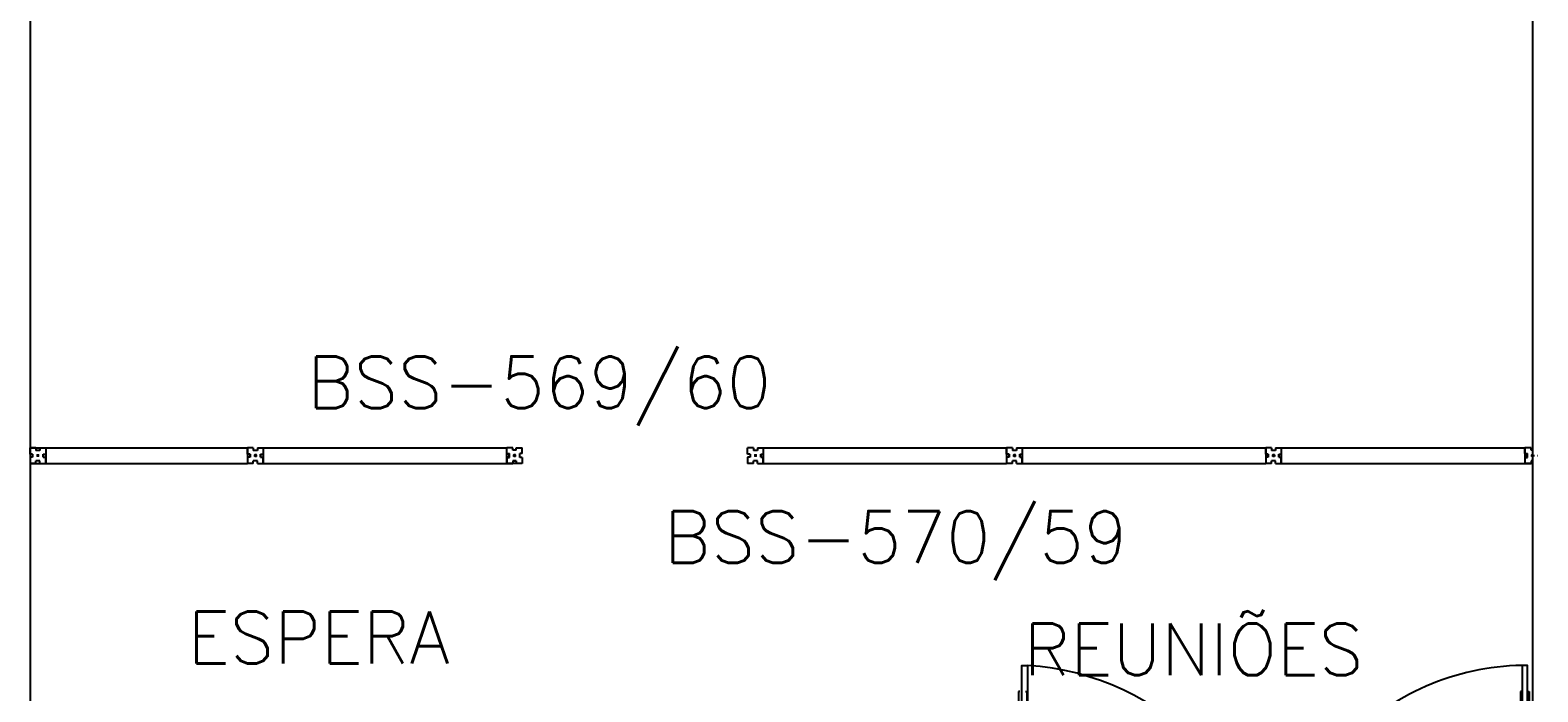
# Model space of a CAD drawing. Extents: x 0 to 244, y -71 to 76.
# Drawn here: x 99.19 to 105.01, y 4.94 to 7.49 of the extents above; entities that cross this region are included whole.
import ezdxf

# ---------------------------------------------------------------- set-up
doc = ezdxf.new("R2010")
doc.units = 0
doc.header["$LTSCALE"] = 0.01
doc.header["$MEASUREMENT"] = 0
doc.layers.get('0').update_dxf_attribs({"linetype": 'CONTINUOUS'})
for name, color, linetype in [('ALV', 2, 'CONTINUOUS'), ('AR-ESQ-EXI', 7, 'CONTINUOUS'), ('DIV', 2, 'CONTINUOUS'), ('ESQ', 1, 'CONTINUOUS'), ('TEXTO', 2, 'CONTINUOUS'), ('TEXTO-ENDEREÇO', 2, 'CONTINUOUS')]:
    doc.layers.add(name, color=color, linetype=linetype)
doc.layers.get('0').freeze()
doc.styles.add('UNB-100', font='simplex.shx', dxfattribs={"height": 0.2})
doc.styles.add('UNB-100-1', font='simplex.shx', dxfattribs={"height": 0.2})

# ---------------------------------------------------------------- blocks, each defined once
blk = doc.blocks.new('DIVMT-SSN')
for p, q in [((-0.03, 0.008), (-0.03, 0.03)), ((-0.006, 0.03), (-0.03, 0.03)), ((-0.03, 0.008), (-0.02, 0.008)), ((-0.02, -0.008), (-0.02, 0.008)), ((-0.006, 0.0205), (-0.006, 0.03)), ((0.006, 0.0205), (-0.006, 0.0205)), ((-0.0051, 0), (0.0051, 0)), ((0.0051, 0), (-0.0051, 0)), ((0, 0.0051), (0, -0.0051)), ((0, -0.0051), (0, 0.0051)), ((0.006, 0.03), (0.03, 0.03)), ((0.006, 0.0205), (0.006, 0.03)), ((0.03, 0.008), (0.02, 0.008)), ((0.02, -0.008), (0.02, 0.008)), ((0.03, 0.008), (0.03, 0.03)), ((-0.03, -0.008), (-0.03, -0.03)), ((-0.03, -0.008), (-0.02, -0.008)), ((-0.03, -0.03), (-0.03, -0.97)), ((-0.03, -0.03), (-0.009, -0.03)), ((0.03, -0.03), (-0.03, -0.03)), ((-0.03, -0.03), (-0.006, -0.03)), ((-0.009, -0.03), (-0.027, -0.03)), ((-0.006, -0.0205), (-0.006, -0.03)), ((-0.006, -0.0205), (0.006, -0.0205)), ((-0.006, -0.0205), (-0.006, -0.03)), ((0.006, -0.0205), (-0.006, -0.0205)), ((0.005, -0.03), (-0.005, -0.03)), ((0.006, -0.0205), (0.006, -0.03)), ((0.006, -0.0205), (0.006, -0.03)), ((0.03, -0.03), (0.006, -0.03)), ((0.03, -0.008), (0.02, -0.008)), ((0.03, -0.008), (0.03, -0.03)), ((0.03, -0.03), (0.03, -0.97)), ((0.03, -0.97), (-0.03, -0.97)), ((-0.006, -0.9795), (-0.006, -0.97)), ((-0.006, -0.9795), (0.006, -0.9795)), ((0.005, -0.97), (-0.005, -0.97)), ((0.006, -0.9795), (0.006, -0.97)), ((0.0064, -1.0006), (-0.0062, -1.0006)), ((0, -0.9936), (0, -1.0073)), ((0, -1.0196), (0, -1.0208))]:
    blk.add_line(p, q)
blk = doc.blocks.new('ar 01-p')
at = {"layer": 'ESQ'}
for p, q in [((-1.0242, -0.579), (-2.9342, -0.579)), ((-2.9342, -0.5814), (-2.9319, -0.5814)), ((-1.0242, -0.5814), (-1.0266, -0.5814)), ((-1.0242, -0.639), (-2.9342, -0.639)), ((-2.9188, -0.6269), (-2.9315, -0.6216)), ((-2.922, -0.6144), (-2.9283, -0.5848)), ((-2.9136, -0.621), (-2.9192, -0.6178)), ((-2.9117, -0.6367), (-2.9136, -0.621)), ((-1.0468, -0.6367), (-1.0449, -0.6209)), ((-1.0449, -0.6209), (-1.0392, -0.6177)), ((-1.0396, -0.6269), (-1.027, -0.6216)), ((-1.0365, -0.6144), (-1.0302, -0.5848)), ((-2.9342, -0.6486), (-2.9306, -0.6486)), ((-2.9342, -0.681), (-2.9306, -0.681)), ((-2.9306, -0.681), (-2.9306, -0.6486)), ((-1.0278, -0.681), (-1.0278, -0.6486)), ((-1.0242, -0.6486), (-1.0278, -0.6486)), ((-1.0242, -0.681), (-1.0278, -0.681))]:
    blk.add_line(p, q, dxfattribs=at)
at = {"layer": 'ESQ', "linetype": 'Continuous'}
for p, q in [((-2.9342, -0.5814), (-2.9342, -0.6181)), ((-1.0242, -0.5814), (-1.0242, -0.6181)), ((-2.9186, -0.6375), (-2.9306, -0.6502)), ((-2.9135, -0.6393), (-2.9306, -0.6544)), ((-2.9188, -0.6269), (-2.9188, -0.6362)), ((-1.045, -0.6393), (-1.0278, -0.6544)), ((-1.0399, -0.6375), (-1.0278, -0.6502)), ((-1.0396, -0.6269), (-1.0396, -0.6362))]:
    blk.add_line(p, q, dxfattribs=at)
at = {"layer": 'ESQ'}
for points in [[(-2.9742, -0.639), (-2.9342, -0.639), (-2.9342, -0.579), (-2.9742, -0.579)], [(-1.0242, -0.639), (-0.9742, -0.639), (-0.9742, -0.579), (-1.0242, -0.579)]]:
    blk.add_lwpolyline(points, close=True, dxfattribs=at)
for points in [[(-2.9342, -1.6284), (-2.9342, -0.644), (-2.9552, -0.644), (-2.9552, -1.6284), (-2.9342, -1.6284)], [(-1.0242, -1.6284), (-1.0242, -0.644), (-1.0032, -0.644), (-1.0032, -1.6284), (-1.0242, -1.6284)], [(-2.9552, -1.4757), (-2.9609, -1.4757)], [(-2.9609, -1.5278), (-2.9609, -1.4757)], [(-2.9342, -1.4757), (-2.9286, -1.4757)], [(-2.9286, -1.5278), (-2.9286, -1.4757)], [(-1.0164, -1.4757), (-1.022, -1.4757)], [(-1.022, -1.5278), (-1.022, -1.4757)], [(-0.9954, -1.4757), (-0.9898, -1.4757)], [(-0.9898, -1.5278), (-0.9898, -1.4757)], [(-2.9552, -1.5278), (-2.9609, -1.5278)], [(-2.9342, -1.5278), (-2.9286, -1.5278)], [(-1.0164, -1.5278), (-1.022, -1.5278)], [(-0.9954, -1.5278), (-0.9898, -1.5278)]]:
    blk.add_lwpolyline(points, dxfattribs=at)
at = {"layer": 'ESQ', "linetype": 'Continuous'}
for centre in [(-2.9152, -0.6362), (-1.0432, -0.6362)]:
    blk.add_circle(centre, 0.00144, dxfattribs=at)
at = {"layer": 'ESQ'}
for centre, radius, start, end in [((-2.9319, -0.585), 0.0036, 2.86241, 90), ((-1.0266, -0.585), 0.0036, 90, 177.13759), ((-2.9505, -0.6571), 0.9715, 270.96081, 1.05358), ((-2.9184, -0.6143), 0.0036, 182.86241, 256), ((-0.9617, -0.6124), 1.0179, 181.49535, 266.47623), ((-1.0401, -0.6142), 0.0036, 284, 357.13759)]:
    blk.add_arc(centre, radius, start, end, dxfattribs=at)
at = {"layer": 'ESQ', "linetype": 'Continuous'}
for centre, radius, start, end in [((-2.9306, -0.6181), 0.0036, 180, 256), ((-2.9152, -0.6362), 0.0036, 180, 352), ((-2.9152, -0.6362), 0.00144, 180, 352), ((-1.0432, -0.6362), 0.0036, 188, 360), ((-1.0432, -0.6362), 0.00144, 188, 360), ((-1.0278, -0.6181), 0.0036, 284, 0)]:
    blk.add_arc(centre, radius, start, end, dxfattribs=at)

msp = doc.modelspace()

# ---------------------------------------------------------------- linework, layer by layer
at = {"layer": 'ALV'}
for p, q in [((99.1888, 15.2197), (99.1888, -0.0014)), ((104.9888, 15.2044), (104.9888, 3.3506))]:
    msp.add_line(p, q, dxfattribs=at)
at = {"layer": 'DIV'}
for p, q in [((99.1888, 5.8806), (100.0282, 5.8806)), ((99.1888, 5.8566), (99.1888, 5.8806)), ((99.2108, 5.8806), (99.1888, 5.8806)), ((99.2108, 5.8806), (99.2108, 5.8706)), ((99.2268, 5.8806), (99.2488, 5.8806)), ((99.2268, 5.8806), (99.2268, 5.8706)), ((99.2488, 5.8806), (99.2488, 5.8206)), ((99.2488, 5.8806), (99.2488, 5.8566)), ((100.0282, 5.8806), (100.0282, 5.8206)), ((101.0288, 5.8586), (101.0288, 5.8806)), ((101.0528, 5.8806), (101.0288, 5.8806)), ((101.0528, 5.8711), (101.0528, 5.8806)), ((101.0648, 5.8806), (101.0888, 5.8806)), ((101.0648, 5.8711), (101.0648, 5.8806)), ((101.0888, 5.8586), (101.0888, 5.8806)), ((104.9594, 5.8586), (104.9594, 5.8806)), ((104.9834, 5.8806), (104.9594, 5.8806)), ((104.9834, 5.8711), (104.9834, 5.8806)), ((99.1983, 5.8566), (99.1888, 5.8566)), ((99.1888, 5.8446), (99.1888, 5.8206)), ((99.1983, 5.8446), (99.1888, 5.8446)), ((99.1983, 5.8566), (99.1983, 5.8446)), ((99.2268, 5.8706), (99.2108, 5.8706)), ((99.2108, 5.8206), (99.2108, 5.8306)), ((99.2268, 5.8306), (99.2108, 5.8306)), ((99.2137, 5.8506), (99.2239, 5.8506)), ((99.2239, 5.8506), (99.2137, 5.8506)), ((99.2188, 5.8455), (99.2188, 5.8557)), ((99.2188, 5.8557), (99.2188, 5.8455)), ((99.2268, 5.8206), (99.2268, 5.8306)), ((99.2393, 5.8566), (99.2488, 5.8566)), ((99.2393, 5.8446), (99.2393, 5.8566)), ((99.2393, 5.8566), (99.2488, 5.8566)), ((99.2393, 5.8566), (99.2393, 5.8446)), ((99.2393, 5.8446), (99.2488, 5.8446)), ((99.2393, 5.8446), (99.2488, 5.8446)), ((99.2488, 5.8556), (99.2488, 5.8456)), ((99.2488, 5.8206), (99.2488, 5.8446)), ((99.2488, 5.8206), (99.2488, 5.8416)), ((99.2488, 5.8416), (99.2488, 5.8236)), ((100.0377, 5.8566), (100.0282, 5.8566)), ((100.0282, 5.8556), (100.0282, 5.8456)), ((100.0377, 5.8446), (100.0282, 5.8446)), ((100.0377, 5.8446), (100.0377, 5.8566)), ((100.0518, 5.8506), (100.0655, 5.8506)), ((100.0588, 5.857), (100.0588, 5.8444)), ((100.0778, 5.8506), (100.0789, 5.8506)), ((101.0288, 5.8586), (101.0388, 5.8586)), ((101.0288, 5.8426), (101.0288, 5.8206)), ((101.0288, 5.8426), (101.0388, 5.8426)), ((101.0388, 5.8426), (101.0388, 5.8586)), ((101.0648, 5.8711), (101.0528, 5.8711)), ((101.0528, 5.8301), (101.0528, 5.8206)), ((101.0528, 5.8301), (101.0648, 5.8301)), ((101.0528, 5.8301), (101.0528, 5.8206)), ((101.0648, 5.8301), (101.0528, 5.8301)), ((101.0537, 5.8506), (101.0639, 5.8506)), ((101.0639, 5.8506), (101.0537, 5.8506)), ((101.0588, 5.8557), (101.0588, 5.8455)), ((101.0588, 5.8455), (101.0588, 5.8557)), ((101.0648, 5.8301), (101.0648, 5.8206)), ((101.0648, 5.8301), (101.0648, 5.8206)), ((101.0888, 5.8586), (101.0788, 5.8586)), ((101.0788, 5.8426), (101.0788, 5.8586)), ((101.0888, 5.8426), (101.0788, 5.8426)), ((101.0888, 5.8426), (101.0888, 5.8206)), ((104.9594, 5.8586), (104.9694, 5.8586)), ((104.9594, 5.8426), (104.9594, 5.8206)), ((104.9594, 5.8426), (104.9694, 5.8426)), ((104.9694, 5.8426), (104.9694, 5.8586)), ((104.9888, 5.8711), (104.9834, 5.8711)), ((104.9834, 5.8301), (104.9834, 5.8206)), ((104.9834, 5.8301), (104.9888, 5.8301)), ((104.9834, 5.8301), (104.9834, 5.8206)), ((104.9888, 5.8301), (104.9834, 5.8301)), ((104.9843, 5.8506), (104.9888, 5.8506)), ((104.9888, 5.8506), (104.9843, 5.8506)), ((104.9894, 5.8557), (104.9894, 5.8455)), ((104.9894, 5.8455), (104.9894, 5.8557)), ((99.1888, 5.8206), (100.0282, 5.8206)), ((99.2108, 5.8206), (99.1888, 5.8206)), ((99.2268, 5.8206), (99.2488, 5.8206)), ((101.0288, 5.8206), (101.0498, 5.8206)), ((101.0888, 5.8206), (101.0288, 5.8206)), ((101.0288, 5.8206), (101.0528, 5.8206)), ((101.0498, 5.8206), (101.0318, 5.8206)), ((101.0638, 5.8206), (101.0538, 5.8206)), ((101.0888, 5.8206), (101.0648, 5.8206)), ((104.9594, 5.8206), (104.9804, 5.8206)), ((104.9888, 5.8206), (104.9594, 5.8206)), ((104.9594, 5.8206), (104.9834, 5.8206)), ((104.9804, 5.8206), (104.9624, 5.8206)), ((104.9888, 5.8206), (104.9844, 5.8206))]:
    msp.add_line(p, q, dxfattribs=at)

# ---------------------------------------------------------------- block references
at = {"layer": 'AR-ESQ-EXI', "rotation": 180.0000879735538}
msp.add_blockref('ar 01-p', (102.0146, 3.4116), dxfattribs=at)
at = {"layer": 'DIV', "rotation": 90}
for p in [(100.0582, 5.8506), (101.9888, 5.8506), (102.9888, 5.8506), (103.9888, 5.8506)]:
    msp.add_blockref('DIVMT-SSN', p, dxfattribs=at)

# ---------------------------------------------------------------- texts
at = {"layer": 'TEXTO', "style": 'UNB-100'}
for s, p in [('ESPERA', (99.7967, 5.0483)), ('REUNIÕES', (103.0246, 5.002))]:
    msp.add_text(s, height=0.2, dxfattribs=at).set_placement(p)
at = {"layer": 'TEXTO-ENDEREÇO', "style": 'UNB-100-1'}
for s, p in [('BSS-569/60', (100.2581, 6.0335)), ('BSS-570/59', (101.6362, 5.4361))]:
    msp.add_text(s, height=0.2, dxfattribs=at).set_placement(p)

doc.saveas('drawing.dxf')
